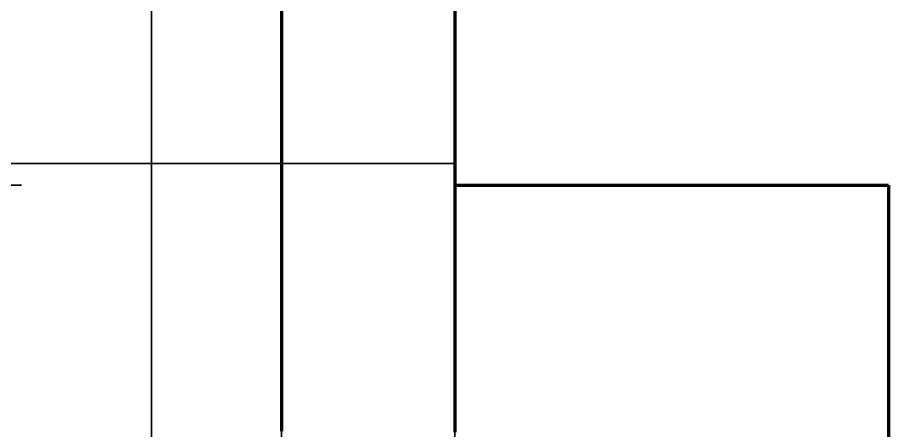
# Model space of a CAD drawing. Header units: millimetres. Extents: x 0 to 2382, y 0 to 420.
# Drawn here: x 186.991 to 189, y 124.704 to 125.657 of the extents above; entities that cross this region are included whole.
import ezdxf

# ---------------------------------------------------------------- set-up
doc = ezdxf.new("R2010")
doc.units = ezdxf.units.MM
doc.linetypes.add('IRAM-E-TRAZOS', pattern=[5, 4, -1])
doc.layers.add('01-VISIBLE', color=7, linetype='CONTINUOUS', lineweight=70)
doc.layers.add('02-OCULTA', color=4, linetype='IRAM-E-TRAZOS', lineweight=35)

msp = doc.modelspace()

# ---------------------------------------------------------------- linework, layer by layer
at = {"layer": '01-VISIBLE'}
msp.add_line((188, 125.27), (189, 125.27), dxfattribs=at)
for points in [[(187.6, 125.7049), (187.6, 125.6547), (187.6, 125.6046), (187.6, 125.5544), (187.6, 125.5043), (187.6, 125.4542), (187.6, 125.404), (187.6, 125.3539), (187.6, 125.3037), (187.6, 125.2536), (187.6, 125.2034), (187.6, 125.1533), (187.6, 125.1032), (187.6, 125.053), (187.6, 125.0029), (187.6, 124.9527), (187.6, 124.9026), (187.6, 124.8524), (187.6, 124.8023), (187.6, 124.7521), (187.6, 124.702)], [(188, 125.7), (188, 125.65), (188, 125.6), (188, 125.55), (188, 125.5), (188, 125.45), (188, 125.4), (188, 125.35), (188, 125.3), (188, 125.25), (188, 125.2), (188, 125.15), (188, 125.1), (188, 125.05), (188, 125), (188, 124.95), (188, 124.9), (188, 124.85), (188, 124.8), (188, 124.75), (188, 124.7)], [(189, 125.27), (189, 125.2192), (189, 125.1684), (189, 125.1176), (189, 125.0668), (189, 125.016), (189, 124.9652), (189, 124.9144), (189, 124.8636), (189, 124.8128), (189, 124.762), (189, 124.7112), (189, 124.6604)]]:
    msp.add_lwpolyline(points, dxfattribs=at)
at = {"layer": '02-OCULTA'}
for p, q in [((181.6, 125.32), (187.6, 125.32)), ((187.6, 125.32), (188, 125.32)), ((138, 125.27), (188, 125.27))]:
    msp.add_line(p, q, dxfattribs=at)
for points in [[(187.3, 125.7068), (187.3, 125.6566), (187.3, 125.6064), (187.3, 125.5562), (187.3, 125.506), (187.3, 125.4558), (187.3, 125.4056), (187.3, 125.3554), (187.3, 125.3052), (187.3, 125.255), (187.3, 125.2048), (187.3, 125.1546), (187.3, 125.1044), (187.3, 125.0542), (187.3, 125.004), (187.3, 124.9538), (187.3, 124.9036), (187.3, 124.8534), (187.3, 124.8032), (187.3, 124.753), (187.3, 124.7028)], [(187.3, 124.693), (187.3, 124.756), (187.3, 124.819), (187.3, 124.882), (187.3, 124.945), (187.3, 125.008), (187.3, 125.071), (187.3, 125.134), (187.3, 125.197), (187.3, 125.26), (187.3, 125.323), (187.3, 125.386), (187.3, 125.449), (187.3, 125.512), (187.3, 125.575), (187.3, 125.638), (187.3, 125.701)], [(187.6, 125.7068), (187.6, 125.6566), (187.6, 125.6064), (187.6, 125.5562), (187.6, 125.506), (187.6, 125.4558), (187.6, 125.4056), (187.6, 125.3554), (187.6, 125.3052), (187.6, 125.255), (187.6, 125.2048), (187.6, 125.1546), (187.6, 125.1044), (187.6, 125.0542), (187.6, 125.004), (187.6, 124.9538), (187.6, 124.9036), (187.6, 124.8534), (187.6, 124.8032), (187.6, 124.753), (187.6, 124.7028)], [(187.6, 124.693), (187.6, 124.756), (187.6, 124.819), (187.6, 124.882), (187.6, 124.945), (187.6, 125.008), (187.6, 125.071), (187.6, 125.134), (187.6, 125.197), (187.6, 125.26), (187.6, 125.323), (187.6, 125.386), (187.6, 125.449), (187.6, 125.512), (187.6, 125.575), (187.6, 125.638), (187.6, 125.701)], [(187.6, 124.7), (187.6, 124.75), (187.6, 124.8), (187.6, 124.85), (187.6, 124.9), (187.6, 124.95), (187.6, 125), (187.6, 125.05), (187.6, 125.1), (187.6, 125.15), (187.6, 125.2), (187.6, 125.25), (187.6, 125.3), (187.6, 125.35), (187.6, 125.4), (187.6, 125.45), (187.6, 125.5), (187.6, 125.55), (187.6, 125.6), (187.6, 125.65), (187.6, 125.7)], [(187.6, 125.7), (187.6, 125.65), (187.6, 125.6), (187.6, 125.55), (187.6, 125.5), (187.6, 125.45), (187.6, 125.4), (187.6, 125.35), (187.6, 125.3), (187.6, 125.25), (187.6, 125.2), (187.6, 125.15), (187.6, 125.1), (187.6, 125.05), (187.6, 125), (187.6, 124.95), (187.6, 124.9), (187.6, 124.85), (187.6, 124.8), (187.6, 124.75), (187.6, 124.7)], [(188, 124.7), (188, 124.75), (188, 124.8), (188, 124.85), (188, 124.9), (188, 124.95), (188, 125), (188, 125.05), (188, 125.1), (188, 125.15), (188, 125.2), (188, 125.25), (188, 125.3), (188, 125.35), (188, 125.4), (188, 125.45), (188, 125.5), (188, 125.55), (188, 125.6), (188, 125.65), (188, 125.7)], [(187.3, 124.682), (187.3, 124.744), (187.3, 124.806), (187.3, 124.868), (187.3, 124.93), (187.3, 124.992), (187.3, 125.054), (187.3, 125.116), (187.3, 125.178), (187.3, 125.24), (187.3, 125.302), (187.3, 125.364), (187.3, 125.426), (187.3, 125.488), (187.3, 125.55), (187.3, 125.612), (187.3, 125.674)], [(187.3, 125.6567), (187.3, 125.6065), (187.3, 125.5563), (187.3, 125.5061), (187.3, 125.4559), (187.3, 125.4057), (187.3, 125.3555), (187.3, 125.3053), (187.3, 125.2551), (187.3, 125.2049), (187.3, 125.1547), (187.3, 125.1045), (187.3, 125.0543), (187.3, 125.004), (187.3, 124.9538), (187.3, 124.9036), (187.3, 124.8534), (187.3, 124.8032), (187.3, 124.753), (187.3, 124.7028)], [(187.6, 124.7), (187.6, 124.7875), (187.6, 124.875), (187.6, 124.9625), (187.6, 125.05), (187.6, 125.1375), (187.6, 125.225), (187.6, 125.3125), (187.6, 125.4), (187.6, 125.4875), (187.6, 125.575), (187.6, 125.6625)], [(187.6, 124.6544), (187.6, 124.7047), (187.6, 124.7551), (187.6, 124.8054), (187.6, 124.8558), (187.6, 124.9061), (187.6, 124.9564), (187.6, 125.0068), (187.6, 125.0571), (187.6, 125.1075), (187.6, 125.1578), (187.6, 125.2081), (187.6, 125.2585), (187.6, 125.3088), (187.6, 125.3592), (187.6, 125.4095), (187.6, 125.4598), (187.6, 125.5102), (187.6, 125.5605), (187.6, 125.6108), (187.6, 125.6612)], [(187.6, 125.6612), (187.6, 125.6108), (187.6, 125.5605), (187.6, 125.5102), (187.6, 125.4598), (187.6, 125.4095), (187.6, 125.3592), (187.6, 125.3088), (187.6, 125.2585), (187.6, 125.2081), (187.6, 125.1578), (187.6, 125.1075), (187.6, 125.0571), (187.6, 125.0068), (187.6, 124.9564), (187.6, 124.9061), (187.6, 124.8558), (187.6, 124.8054), (187.6, 124.7551), (187.6, 124.7047), (187.6, 124.6544)], [(187.6, 124.66), (187.6, 124.7108), (187.6, 124.7615), (187.6, 124.8123), (187.6, 124.8631), (187.6, 124.9138), (187.6, 124.9646), (187.6, 125.0154), (187.6, 125.0662), (187.6, 125.1169), (187.6, 125.1677), (187.6, 125.2185), (187.6, 125.2692), (187.6, 125.32)], [(187.6, 125.32), (187.6, 125.2692), (187.6, 125.2185), (187.6, 125.1677), (187.6, 125.1169), (187.6, 125.0662), (187.6, 125.0154), (187.6, 124.9646), (187.6, 124.9138), (187.6, 124.8631), (187.6, 124.8123), (187.6, 124.7615), (187.6, 124.7108), (187.6, 124.66)], [(187.6, 124.66), (187.6, 124.7108), (187.6, 124.7615), (187.6, 124.8123), (187.6, 124.8631), (187.6, 124.9138), (187.6, 124.9646), (187.6, 125.0154), (187.6, 125.0662), (187.6, 125.1169), (187.6, 125.1677), (187.6, 125.2185), (187.6, 125.2692), (187.6, 125.32)], [(187.6, 125.32), (187.6, 125.2692), (187.6, 125.2185), (187.6, 125.1677), (187.6, 125.1169), (187.6, 125.0662), (187.6, 125.0154), (187.6, 124.9646), (187.6, 124.9138), (187.6, 124.8631), (187.6, 124.8123), (187.6, 124.7615), (187.6, 124.7108), (187.6, 124.66)], [(188, 124.66), (188, 124.7108), (188, 124.7615), (188, 124.8123), (188, 124.8631), (188, 124.9138), (188, 124.9646), (188, 125.0154), (188, 125.0662), (188, 125.1169), (188, 125.1677), (188, 125.2185), (188, 125.2692), (188, 125.32)], [(188, 125.32), (188, 125.2692), (188, 125.2185), (188, 125.1677), (188, 125.1169), (188, 125.0662), (188, 125.0154), (188, 124.9646), (188, 124.9138), (188, 124.8631), (188, 124.8123), (188, 124.7615), (188, 124.7108), (188, 124.66)], [(189, 124.6604), (189, 124.7112), (189, 124.762), (189, 124.8128), (189, 124.8636), (189, 124.9144), (189, 124.9652), (189, 125.016), (189, 125.0668), (189, 125.1176), (189, 125.1684), (189, 125.2192), (189, 125.27)]]:
    msp.add_lwpolyline(points, dxfattribs=at)

doc.saveas('drawing.dxf')
